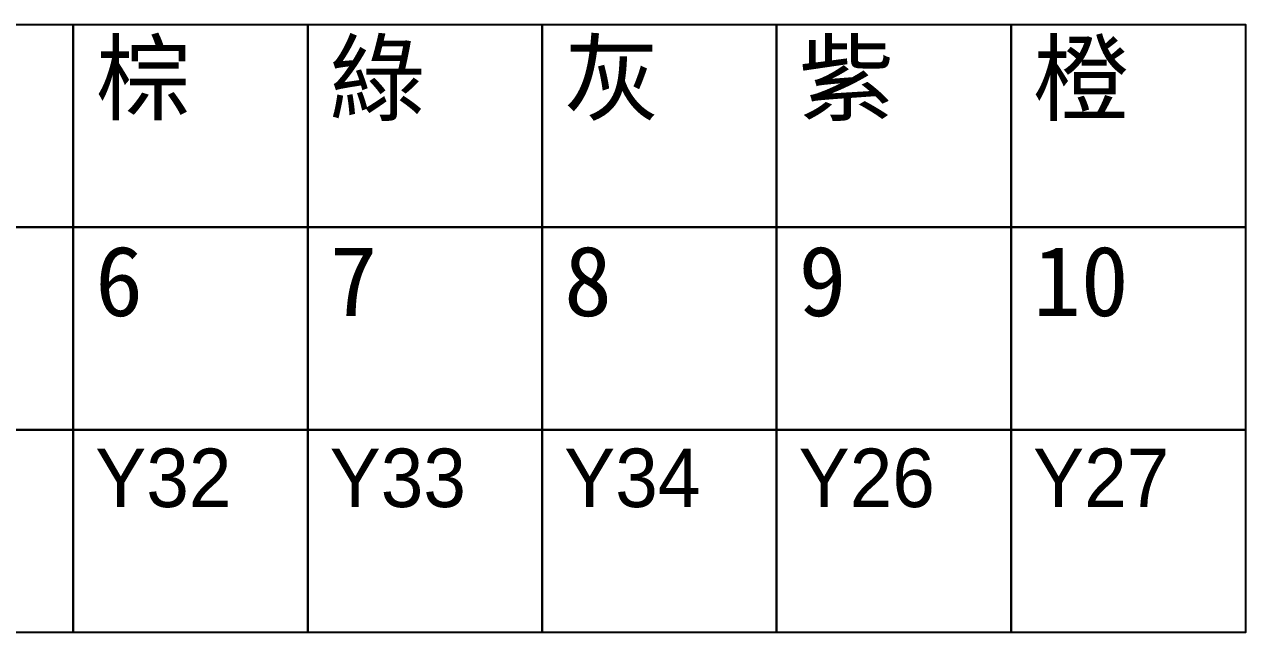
# Model space of a CAD drawing. Extents: x 627 to 914, y 3 to 207.
# Drawn here: x 695.9 to 748.1, y 62.1 to 88.1 of the extents above; entities that cross this region are included whole.
import ezdxf

# ---------------------------------------------------------------- set-up
doc = ezdxf.new("R2010")
doc.units = 0
doc.layers.get('0').update_dxf_attribs({"linetype": 'CONTINUOUS'})

msp = doc.modelspace()

# ---------------------------------------------------------------- linework, layer by layer
for points in [[(688.002, 88.135), (698.012, 88.135), (698.012, 79.471), (688.002, 79.471)], [(698.012, 88.135), (708.022, 88.135), (708.022, 79.471), (698.012, 79.471)], [(708.022, 88.135), (718.032, 88.135), (718.032, 79.471), (708.022, 79.471)], [(718.032, 88.135), (728.042, 88.135), (728.042, 79.471), (718.032, 79.471)], [(728.042, 88.135), (738.052, 88.135), (738.052, 79.471), (728.042, 79.471)], [(738.052, 88.135), (748.062, 88.135), (748.062, 79.471), (738.052, 79.471)], [(688.002, 79.471), (698.012, 79.471), (698.012, 70.806), (688.002, 70.806)], [(698.012, 79.471), (708.022, 79.471), (708.022, 70.806), (698.012, 70.806)], [(708.022, 79.471), (718.032, 79.471), (718.032, 70.806), (708.022, 70.806)], [(718.032, 79.471), (728.042, 79.471), (728.042, 70.806), (718.032, 70.806)], [(728.042, 79.471), (738.052, 79.471), (738.052, 70.806), (728.042, 70.806)], [(738.052, 79.471), (748.062, 79.471), (748.062, 70.806), (738.052, 70.806)], [(688.002, 70.806), (698.012, 70.806), (698.012, 62.142), (688.002, 62.142)], [(698.012, 70.806), (708.022, 70.806), (708.022, 62.142), (698.012, 62.142)], [(708.022, 70.806), (718.032, 70.806), (718.032, 62.142), (708.022, 62.142)], [(718.032, 70.806), (728.042, 70.806), (728.042, 62.142), (718.032, 62.142)], [(728.042, 70.806), (738.052, 70.806), (738.052, 62.142), (728.042, 62.142)], [(738.052, 70.806), (748.062, 70.806), (748.062, 62.142), (738.052, 62.142)]]:
    msp.add_lwpolyline(points, close=True)

# ---------------------------------------------------------------- texts
at = {"width": 8.29132, "attachment_point": 1}
for s, insert, char_height in [('{\\fPMingLiU|b0|i0|c136|p18;棕}', (698.948, 87.335), 3), ('{\\fPMingLiU|b0|i0|c136|p18;綠}', (708.958, 87.335), 3), ('{\\fPMingLiU|b0|i0|c136|p18;灰}', (718.968, 87.335), 3), ('{\\fPMingLiU|b0|i0|c136|p18;紫}', (728.978, 87.335), 3), ('{\\fPMingLiU|b0|i0|c136|p18;橙}', (738.988, 87.335), 3), ('6', (698.948, 78.67), 3), ('7', (708.958, 78.67), 3), ('8', (718.968, 78.67), 3), ('9', (728.978, 78.67), 3), ('10', (738.988, 78.67), 3), ('{\\fPMingLiU|b0|i0|c136|p18;Y32}', (698.948, 70.006), 2.5), ('{\\fPMingLiU|b0|i0|c136|p18;Y33}', (708.958, 70.006), 2.5), ('{\\fPMingLiU|b0|i0|c136|p18;Y34}', (718.968, 70.006), 2.5), ('{\\fPMingLiU|b0|i0|c136|p18;Y26}', (728.978, 70.006), 2.5), ('{\\fPMingLiU|b0|i0|c136|p18;Y27}', (738.988, 70.006), 2.5)]:
    msp.add_mtext(s, dxfattribs=dict(at, insert=insert, char_height=char_height))

doc.saveas('drawing.dxf')
